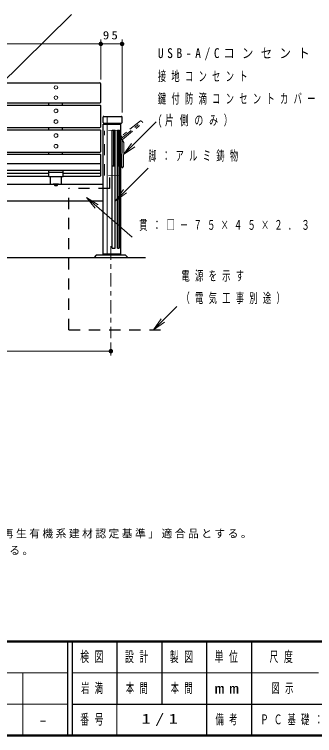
# Model space of a CAD drawing. Units: millimetres on the paper, scale 1:20. Extents: x -385 to 0, y 0 to 267.
# Drawn here: x -255.4 to -188.4, y 0 to 161 of the extents above; entities that cross this region are included whole.
import ezdxf
from ezdxf.enums import TextEntityAlignment as Align

# ---------------------------------------------------------------- set-up
doc = ezdxf.new("R2010")
doc.units = ezdxf.units.MM
for name, pattern in [('USER1', [4.5, 2.5, -2]), ('USER2', [6, 3, -1, 1, -1]), ('USER3', [8, 3, -1, 1, -1, 1, -1])]:
    doc.linetypes.add(name, pattern=pattern)
doc.layers.add('LY_1', color=7, linetype='Continuous', lineweight=13)
doc.layers.add('LY_2', color=7, linetype='Continuous', lineweight=13)
doc.styles.add('ＭＳ ゴシック', font='')
doc.styles.get('ＭＳ ゴシック').set_extended_font_data('MS Gothic')

# ---------------------------------------------------------------- blocks, each defined once
blk = doc.blocks.new('open_arrow')
at = {"color": 0, "linetype": 'Continuous', "lineweight": -2}
blk.add_lwpolyline([(7.5, 1.25), (0, 0), (7.5, -1.25)], dxfattribs=at)
blk = doc.blocks.new('filled_dot')
at = {"color": 0, "linetype": 'Continuous', "lineweight": -2, "const_width": 1.25}
blk.add_lwpolyline([(-0.625, 0, 1), (0.625, 0, 1)], format="xyb", close=True, dxfattribs=at)

msp = doc.modelspace()

# ---------------------------------------------------------------- linework, layer by layer
at = {"layer": 'LY_1'}
for p, q in [((-259.301, 144.597), (-242.65, 161.044)), ((-236.103, 146.487), (-236.103, 155.45)), ((-231.353, 139.113), (-231.353, 155.45)), ((-326.103, 154.45), (-236.103, 154.45)), ((-236.103, 154.45), (-231.353, 154.45)), ((-231.011, 129.742), (-223.718, 137.035)), ((-232.834, 119.45), (-225.549, 126.735)), ((-239.283, 120.143), (-229.11, 111.268)), ((-224.364, 90.588), (-219.167, 95.785)), ((-233.853, 87.763), (-233.853, 84.847)), ((-233.853, 85.847), (-328.353, 85.847))]:
    msp.add_line(p, q, dxfattribs=at)
at = {"layer": 'LY_1', "color": 21, "lineweight": 25}
for p, q in [((-325.853, 145.737), (-236.353, 145.737)), ((-236.103, 141.45), (-236.103, 145.487)), ((-325.953, 141.3), (-236.253, 141.3)), ((-325.953, 140.76), (-236.253, 140.76)), ((-236.103, 135.952), (-236.103, 140.61)), ((-235.603, 136.913), (-235.603, 138.113)), ((-235.453, 138.263), (-231.503, 138.263)), ((-231.353, 136.913), (-231.353, 138.113)), ((-325.953, 135.802), (-236.253, 135.802)), ((-235.453, 136.763), (-231.503, 136.763)), ((-325.953, 135.261), (-236.253, 135.261)), ((-236.103, 130.453), (-236.103, 135.111)), ((-325.953, 130.303), (-236.253, 130.303)), ((-325.953, 129.833), (-236.253, 129.833)), ((-236.103, 125.069), (-236.103, 129.683)), ((-325.953, 127.763), (-236.253, 127.763)), ((-325.953, 126.263), (-236.253, 126.263)), ((-279.478, 125.62), (-247.728, 125.62)), ((-244.478, 125.62), (-236.253, 125.62)), ((-279.478, 124.919), (-247.728, 124.919)), ((-244.478, 124.919), (-236.253, 124.919))]:
    msp.add_line(p, q, dxfattribs=at)
at = {"layer": 'LY_1', "lineweight": 25}
for p, q in [((-247.728, 140.76), (-247.728, 141.3)), ((-244.628, 140.76), (-244.628, 141.3)), ((-247.728, 135.261), (-247.728, 135.802)), ((-244.628, 135.261), (-244.628, 135.802)), ((-247.728, 129.833), (-247.728, 130.303)), ((-244.628, 129.833), (-244.628, 130.303)), ((-247.728, 124.856), (-247.728, 126.263)), ((-247.728, 125.813), (-244.478, 125.813)), ((-244.478, 124.856), (-244.478, 126.263)), ((-247.728, 124.856), (-244.478, 124.856)), ((-247.353, 123.138), (-247.353, 124.856)), ((-244.853, 123.138), (-244.853, 124.856)), ((-326.603, 123.138), (-235.603, 123.138)), ((-245.503, 123.138), (-246.703, 123.138)), ((-246.603, 123.138), (-246.603, 123.055)), ((-245.603, 123.055), (-246.603, 123.055)), ((-245.944, 122.78), (-246.261, 122.78)), ((-245.603, 123.138), (-245.603, 123.055)), ((-326.603, 119.388), (-235.603, 119.388)), ((-324.603, 106.763), (-226.103, 106.763)), ((-237.102, 107.263), (-237.602, 106.763)), ((-230.602, 107.263), (-237.102, 107.263)), ((-230.602, 107.263), (-230.102, 106.763))]:
    msp.add_line(p, q, dxfattribs=at)
at = {"layer": 'LY_1', "color": 21}
msp.add_line((-234.673, 136.853), (-234.673, 138.207), dxfattribs=at)
at = {"layer": 'LY_1', "color": 40, "linetype": 'USER3'}
for p, q in [((-231.603, 133.239), (-226.909, 137.122)), ((-227.249, 137.282), (-231.423, 133.925)), ((-227.192, 137.286), (-226.917, 137.126)), ((-226.903, 137.115), (-226.686, 136.852)), ((-231.312, 133.025), (-226.686, 136.852)), ((-231.439, 133.903), (-231.603, 133.423))]:
    msp.add_line(p, q, dxfattribs=at)
at = {"layer": 'LY_1', "color": 4, "lineweight": 25}
for p, q in [((-235.603, 136.513), (-231.603, 136.513)), ((-235.603, 107.513), (-235.603, 136.513)), ((-231.603, 107.513), (-231.603, 136.513)), ((-233.537, 135.213), (-232.867, 135.213)), ((-233.537, 108.813), (-233.537, 135.213)), ((-233.195, 127.263), (-233.195, 135.213)), ((-232.867, 108.813), (-232.867, 135.213)), ((-232.365, 135.213), (-231.998, 135.213)), ((-232.365, 108.813), (-232.365, 135.213)), ((-232.306, 127.263), (-232.306, 135.213)), ((-231.998, 108.813), (-231.998, 135.213)), ((-231.75, 135.213), (-231.621, 135.213)), ((-231.75, 108.813), (-231.75, 135.213)), ((-233.537, 127.263), (-232.867, 127.263)), ((-232.365, 127.263), (-231.998, 127.263)), ((-233.537, 108.813), (-232.867, 108.813)), ((-232.365, 108.813), (-231.998, 108.813)), ((-231.75, 108.813), (-231.621, 108.813)), ((-231.603, 107.513), (-235.603, 107.513))]:
    msp.add_line(p, q, dxfattribs=at)
at = {"layer": 'LY_1', "color": 4}
msp.add_line((-234.673, 107.695), (-234.673, 136.375), dxfattribs=at)
at = {"layer": 'LY_1', "linetype": 'USER1'}
for p, q in [((-231.853, 135.203), (-235.303, 135.083)), ((-235.303, 125.093), (-235.303, 135.083)), ((-231.853, 124.972), (-235.303, 125.093))]:
    msp.add_line(p, q, dxfattribs=at)
at = {"layer": 'LY_1', "color": 40}
for p, q in [((-231.603, 133.23), (-231.576, 133.245)), ((-231.588, 133.238), (-231.603, 133.238)), ((-230.962, 132.447), (-231.421, 133.205)), ((-231.365, 133.062), (-231.408, 126.907)), ((-231.066, 127.064), (-230.955, 132.42)), ((-231.417, 126.907), (-231.603, 126.909)), ((-231.1, 127.018), (-231.4, 126.91)), ((-231.241, 126.781), (-231.294, 126.781)), ((-231.196, 126.955), (-231.216, 126.803))]:
    msp.add_line(p, q, dxfattribs=at)
at = {"layer": 'LY_1', "linetype": 'USER1', "lineweight": 25}
for p, q in [((-234.103, 122.138), (-234.103, 125.051)), ((-234.103, 122.138), (-243.241, 122.138)), ((-243.241, 90.588), (-243.241, 122.138)), ((-243.241, 90.588), (-221.597, 90.588))]:
    msp.add_line(p, q, dxfattribs=at)
at = {"layer": 'LY_1', "color": 2, "linetype": 'USER2'}
msp.add_line((-233.853, 109.263), (-233.853, 88.763), dxfattribs=at)
at = {"layer": 'LY_1', "color": 21, "lineweight": 25}
for centre, radius, start, end in [((-236.353, 145.487), 0.25, 0, 90), ((-236.253, 141.45), 0.15, 270, 0), ((-236.253, 140.61), 0.15, 0, 90), ((-235.453, 138.113), 0.15, 90, 180), ((-235.453, 136.913), 0.15, 180, 270), ((-231.503, 138.113), 0.15, 0, 90), ((-231.503, 136.913), 0.15, 270, 0), ((-236.253, 135.952), 0.15, 270, 0), ((-236.253, 135.111), 0.15, 0, 90), ((-236.253, 130.453), 0.15, 270, 0), ((-236.253, 129.683), 0.15, 0, 90), ((-236.253, 127.613), 0.15, 0, 90), ((-236.253, 126.413), 0.15, 270, 0), ((-236.253, 125.77), 0.15, 270, 0), ((-236.253, 125.069), 0.15, 270, 0)]:
    msp.add_arc(centre, radius, start, end, dxfattribs=at)
at = {"layer": 'LY_1', "color": 40, "linetype": 'USER3'}
for centre, start, end in [((-227.218, 137.243), 59.7858, 128.80501), ((-226.942, 137.083), 39.60001, 59.7858), ((-231.392, 133.886), 128.80501, 161.20189)]:
    msp.add_arc(centre, 0.05, start, end, dxfattribs=at)
at = {"layer": 'LY_1', "color": 40}
for centre, radius, start, end in [((-231.54, 133.063), 0.175, 31.2019, 110.9249), ((-231.519, 133.145), 0.115, 31.20189, 119.6), ((-231.54, 133.063), 0.175, 359.60001, 31.2019), ((-231.005, 132.421), 0.05, 358.80501, 31.20189), ((-231.419, 126.807), 0.1, 359.59999, 89.59999), ((-231.417, 126.957), 0.05, 269.60001, 289.7858), ((-231.294, 126.806), 0.025, 179.6, 269.60001), ((-231.241, 126.806), 0.025, 269.60001, 352.61479), ((-231.147, 126.948), 0.05, 109.7858, 172.61479), ((-231.116, 127.065), 0.05, 289.7858, 358.80501)]:
    msp.add_arc(centre, radius, start, end, dxfattribs=at)
at = {"layer": 'LY_1', "lineweight": 25}
for centre, start, end in [((-246.072, 123.246), 202.32069, 247.89415), ((-246.133, 123.246), 292.10585, 337.67931)]:
    msp.add_arc(centre, 0.503, start, end, dxfattribs=at)
at = {"layer": 'LY_1'}
for centre, ratio in [((-246.103, 144.741), 0.913548), ((-246.103, 142.457), 0.913548), ((-246.103, 139.489), 0.956306), ((-246.103, 137.098), 0.956306), ((-246.103, 133.99), 0.956306), ((-246.103, 131.599), 0.956306)]:
    msp.add_ellipse(centre, major_axis=(0.425, 0), ratio=ratio, dxfattribs=at)
at = {"layer": 'LY_2', "lineweight": 50}
for p, q in [((-385, 21), (0, 21)), ((-385, 0), (0, 0))]:
    msp.add_line(p, q, dxfattribs=at)
at = {"layer": 'LY_2', "color": 211, "lineweight": 25}
for p, q in [((-243.5, 21), (-243.5, 0)), ((-242.5, 21), (-242.5, 0)), ((-232.5, 21), (-232.5, 7)), ((-222.5, 21), (-222.5, 7)), ((-212.5, 21), (-212.5, 0)), ((-202.5, 21), (-202.5, 7)), ((-242.5, 7), (0, 7))]:
    msp.add_line(p, q, dxfattribs=at)
at = {"layer": 'LY_2'}
for p, q in [((-385, 14), (-243.5, 14)), ((-253.5, 14), (-253.5, 0)), ((-242.5, 14), (-187.5, 14)), ((-385, 7), (-243.5, 7)), ((-232.5, 7), (-232.5, 0))]:
    msp.add_line(p, q, dxfattribs=at)
at = {"layer": 'LY_2', "lineweight": 25}
msp.add_line((-202.5, 7), (-202.5, 0), dxfattribs=at)

# ---------------------------------------------------------------- block references
at = {"layer": 'LY_1', "xscale": 0.4, "yscale": 0.4}
msp.add_blockref('filled_dot', (-236.103, 154.45), dxfattribs=at)
for name, p, rotation in [('filled_dot', (-236.103, 154.45), 180), ('filled_dot', (-231.353, 154.45), 180), ('open_arrow', (-231.011, 129.742), 45), ('open_arrow', (-232.834, 119.45), 45), ('open_arrow', (-239.283, 120.143), 318.9), ('open_arrow', (-224.364, 90.588), 45), ('filled_dot', (-233.853, 85.847), 180)]:
    msp.add_blockref(name, p, dxfattribs=dict(at, rotation=rotation))

# ---------------------------------------------------------------- texts
at = {"layer": 'LY_1', "style": 'ＭＳ ゴシック', "width": 1.35}
msp.add_text('-', height=2.199, dxfattribs=at).set_placement((-250, 3.5), align=Align.MIDDLE_LEFT)
at = {"layer": 'LY_1', "style": 'ＭＳ ゴシック'}
for s, insert, char_height, attachment_point in [('\\T1.34;\\W1.15;95', (-233.728, 155.45), 1.833, 8), ('\\T1.64;\\W0.85;USB-A/Cコンセント', (-223.376, 152.135), 2.199, 4), ('\\T1.64;\\W0.6;接地コンセント', (-223.376, 147.135), 2.199, 4), ('\\T1.64;\\W0.6;鍵付防滴コンセントカバー', (-223.376, 142.135), 2.199, 4), ('\\T1.64;\\W0.65;(片側のみ）\u3000\u3000\u3000\u3000\u3000\u3000', (-223.376, 137.135), 2.199, 4), ('\\T1.64;\\W0.6;脚：アルミ鋳物', (-225.466, 129.385), 2.199, 4), ('\\T1.64;\\W0.6;貫：□－７５×４５×２．３', (-227.52, 113.918), 2.199, 4), ('\\T1.64;\\W0.6;電源を示す', (-218.096, 102.585), 2.199, 4), ('\\T1.64;\\W0.6;（電気工事別途）', (-218.096, 97.585), 2.199, 4), ('\\T1.23;木材は、木粉入り再生プラスチック（ポリプロピレン系、色：サンディーブラウン）とし、「再生有機系建材認定基準」適合品とする。', (-382, 44), 1.76, 7), ('\\T1.23;鋼材は、電気亜鉛メッキ処理の上、ポリエステル樹脂粉体塗装(チャコールグレー）仕上げとする。', (-382, 40), 1.76, 7), ('\\T1.64;\\W0.6;岩満', (-240.5, 10.5), 2.199, 4), ('\\T1.64;\\W0.6;本間', (-230.5, 10.5), 2.199, 4), ('\\T1.64;\\W0.6;本間', (-220.5, 10.5), 2.199, 4), ('\\T1.64;\\W0.6;図示', (-198, 10.5), 2.199, 4), ('\\T1.5;\\W1.35;1/1', (-227, 3.5), 2.199, 4), ('\\T1.64;\\W0.6;ＰＣ基礎：Ｔ１１－ＭＥ', (-200.5, 3.5), 2.199, 4)]:
    msp.add_mtext(s, dxfattribs=dict(at, insert=insert, char_height=char_height, attachment_point=attachment_point))
at = {"layer": 'LY_2', "color": 4, "attachment_point": 4, "style": 'ＭＳ ゴシック'}
for s, insert, char_height in [('\\T1.64;\\W0.6;検図', (-240.7, 17.5), 2.346), ('\\T1.64;\\W0.6;設計', (-230.7, 17.5), 2.346), ('\\T1.64;\\W0.6;製図', (-220.7, 17.5), 2.346), ('\\T1.64;\\W0.6;単位', (-210.7, 17.5), 2.346), ('\\T1.64;\\W0.6;尺度', (-198.45, 17.5), 2.346), ('\\T1.5;\\W1.35;mm', (-210.7, 10.5), 2.346), ('\\T1.64;\\W0.6;番号', (-240.7, 3.5), 2.346), ('\\T1.64;\\W0.6;備考', (-210.5, 3.5), 2.199)]:
    msp.add_mtext(s, dxfattribs=dict(at, insert=insert, char_height=char_height))

doc.saveas('drawing.dxf')
